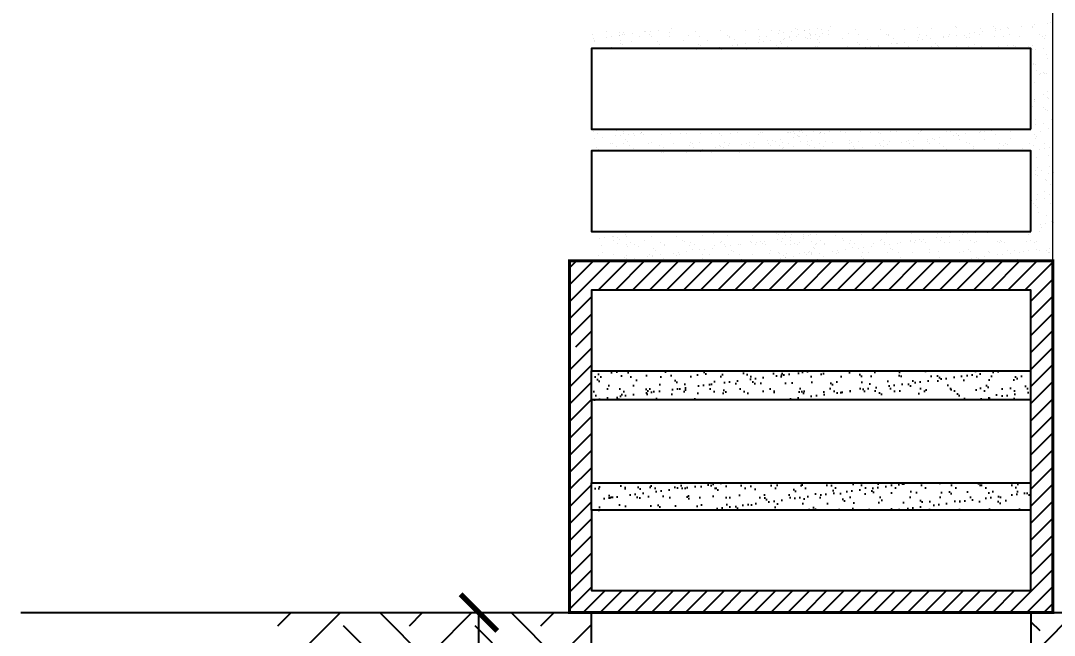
# Model space of a CAD drawing. Header units: millimetres. Extents: x 228 to 428, y 158 to 192.
# Drawn here: x 419.183 to 422.006, y 180.145 to 181.823 of the extents above; entities that cross this region are included whole.
import ezdxf

# ---------------------------------------------------------------- set-up
doc = ezdxf.new("R2010")
doc.units = ezdxf.units.MM
doc.header["$LTSCALE"] = 0.1
doc.header["$MEASUREMENT"] = 0
doc.header["$PDMODE"] = 3
doc.header["$PDSIZE"] = 0.1
doc.linetypes.add('ACAD_ISO02W100', pattern=[15, 12, -3])
doc.layers.get('DEFPOINTS').update_dxf_attribs({"color": 1})
doc.layers.add('00-COTAS', color=1, linetype='Continuous', lineweight=9)
for name, color, linetype in [('CORTE-3', 3, 'Continuous'), ('Cotas', 1, 'Continuous'), ('FUNDACION', 4, 'Continuous'), ('hach', 1, 'Continuous'), ('TRAMAS', 8, 'Continuous')]:
    doc.layers.add(name, color=color, linetype=linetype)
doc.styles.add('ARIAL', font='arial.ttf', dxfattribs={"height": 0.18})
doc.dimstyles.new('100', dxfattribs={"dimtxt": 0.2, "dimasz": 0.1, "dimexe": 0.08, "dimexo": 0, "dimgap": 0.05, "dimtad": 1, "dimzin": 1, "dimtxsty": 'ARIAL', "dimblk": 'ARCHTICK', "dimcen": 2.5, "dimadec": 0, "dimazin": 0, "dimtfac": 1, "dimtix": 1, "dimtmove": 0, "dimatfit": 3, "dimfxl": 0.08, "dimfxlon": 1, "dimarcsym": 0})

# ---------------------------------------------------------------- blocks, each defined once
blk = doc.blocks.new('_ARCHTICK')
at = {"color": 0, "linetype": 'ByBlock', "const_width": 0.15}
blk.add_lwpolyline([(-0.5, -0.5), (0.5, 0.5)], dxfattribs=at)
blk = doc.blocks.new('*D119')
at = {"layer": 'Cotas', "color": 0, "lineweight": -2, "transparency": 16777216}
for p, q in [((420.3547, 180.2073), (420.5147, 180.2073)), ((420.4347, 179.0073), (420.4347, 180.2073)), ((420.3547, 179.0073), (420.5147, 179.0073))]:
    blk.add_line(p, q, dxfattribs=at)
at = {"layer": 'DEFPOINTS', "color": 0, "transparency": 16777216}
for p in [(420.2351, 180.2073), (420.4347, 180.2073), (420.2351, 179.0073)]:
    blk.add_point(p, dxfattribs=at)
at = {"layer": 'Cotas', "color": 0, "lineweight": -2, "transparency": 16777216, "xscale": 0.1, "yscale": 0.1, "zscale": 0.1}
for p, rotation in [((420.4347, 180.2073), 90), ((420.4347, 179.0073), 270)]:
    blk.add_blockref('_ARCHTICK', p, dxfattribs=dict(at, rotation=rotation))
at = {"layer": 'Cotas', "color": 0, "transparency": 16777216, "insert": (420.2765, 179.6073), "char_height": 0.18, "attachment_point": 5, "rotation": 90, "style": 'ARIAL'}
blk.add_mtext('0,30', dxfattribs=at)

msp = doc.modelspace()

# ---------------------------------------------------------------- hatches: boundary and pattern name
h = msp.add_hatch()
h.set_pattern_fill('ANSI31,_O', color=2, scale=0.010378)
h.set_pattern_definition([(45, (-8278.451202, -6237.695088), (-0.02330012399, 0.02330012399), [])])
edge = h.paths.add_edge_path()
edge.add_line((421.6225, 181.1673), (421.8225, 181.1673))
edge.add_line((421.8225, 181.1673), (422.0025, 181.1673))
edge.add_line((422.0025, 181.1673), (422.0025, 180.2073))
edge.add_line((422.0025, 180.2073), (420.6825, 180.2073))
edge.add_line((420.6825, 180.2073), (420.6825, 180.9191))
edge.add_arc((420.6867, 180.9311), 0.0127, 250.4607, 469.5393)
edge.add_line((420.6825, 180.9431), (420.6825, 181.1673))
edge.add_line((420.6825, 181.1673), (421.6225, 181.1673))
h.paths.add_polyline_path([(420.7425, 181.0873), (420.7425, 180.8673), (420.7425, 180.7883), (420.7425, 180.5614), (420.7425, 180.4873), (420.7425, 180.2673), (421.9425, 180.2673), (421.9425, 180.4873), (421.9425, 180.5614), (421.9425, 180.7883), (421.9425, 180.8673), (421.9425, 181.0873)], flags=16)
at = {"layer": 'hach'}
h = msp.add_hatch(dxfattribs=at)
h.set_pattern_fill('AR-SAND,_O', color=256, scale=0.001038)
h.set_pattern_definition([(37.5, (-8278.451202, -6237.695088), (-0.00166057302, 0.0507931576), [0, -0.04006884324, 0, -0.04481383784, 0, -0.04283675676]), (7.5, (-8278.4512, -6237.69509), (0.04665322722, 0.07439482125), [0, -0.02161608649, 0, -0.03611468108, 0, -0.01383956757]), (327.5, (-8278.483626, -6237.695088), (0.08209218113, 0.00014915646), [0, -0.01318054054, 0, -0.04744994595, 0, -0.06194854054]), (317.5, (-8278.483626, -6237.69509), (0.07924477777, 0.0231364487), [0, -0.00659027027, 0, -0.03110607568, 0, -0.03558745946])])
h.paths.add_polyline_path([(421.9425, 180.8673), (421.9425, 180.7883), (420.7425, 180.7883), (420.7425, 180.8673)])
h.paths.add_polyline_path([(421.9425, 180.5614), (421.9425, 180.4873), (420.7425, 180.4873), (420.7425, 180.5614)])
at = {"layer": 'TRAMAS', "linetype": 'ACAD_ISO02W100'}
h = msp.add_hatch(dxfattribs=at)
h.set_pattern_fill('EARTH', color=256, scale=0.04, angle=45)
h.set_pattern_definition([(45, (174.25302, 325.9429), (0, 0.35921024), [0.254, -0.254]), (45, (174.18567, 326.01024), (0, 0.35921024), [0.254, -0.254]), (45, (174.11832, 326.0776), (0, 0.35921024), [0.254, -0.254]), (135, (174.11832, 326.1225), (-0.35921024, 0), [0.254, -0.254]), (135, (174.18567, 326.18985), (-0.35921024, 0), [0.254, -0.254]), (135, (174.25302, 326.2572), (-0.35921024, 0), [0.254, -0.254])])
h.paths.add_polyline_path([(420.5909, 179.9601), (420.7613, 180.0665), (420.7611, 180.0784)], flags=16)
h.paths.add_polyline_path([(419.9957, 179.8009), (420.5852, 179.8009), (420.5852, 179.8014), (419.9614, 179.8014)], flags=16)
h.paths.add_polyline_path([(420.9217, 176.5081), (420.9217, 176.8656)], flags=16)
h.paths.add_polyline_path([(420.9784, 179.3737), (420.9779, 179.3724), (420.9786, 179.3737)], flags=17)
h.paths.add_polyline_path([(420.8485, 178.9822), (420.7425, 179.0073), (420.7425, 180.2073), (419.8129, 180.2073), (420, 180.0107), (419.9226, 180.0237), (419.9226, 179.7952), (420.3851, 179.7952), (420.5626, 174.2605), (420.9752, 174.9598), (420.9753, 174.6101), (420.9711, 175.4497), (420.9711, 175.4683), (420.9525, 175.61), (420.9502, 175.675), (420.9967, 175.7354), (420.992, 175.8167), (420.992, 175.8748), (421.0129, 175.9236), (421.0083, 175.9747), (421.0036, 176.1025), (420.985, 176.1363), (420.9571, 176.1735), (420.9502, 176.206), (420.9874, 176.3082), (420.9967, 176.3942), (421.006, 176.4407), (421.006, 176.4709), (420.9967, 176.4894), (420.9897, 176.5289), (421.0199, 176.6033), (421.0176, 176.6311), (420.9827, 176.7473), (420.9728, 176.7914), (420.9806, 176.8193), (420.9639, 176.882), (420.9598, 176.961), (420.9438, 177.0446), (420.9422, 177.0679), (420.9374, 177.1213), (420.9447, 177.2109), (420.9429, 177.2454), (420.9556, 177.288), (420.9665, 177.3298), (420.9728, 177.3661), (420.9783, 177.3751), (421.0082, 177.4305), (421.01, 177.4496), (421.0073, 177.4659), (420.9982, 177.4931), (420.9982, 177.5167), (420.9937, 177.5807), (420.9974, 177.6098), (420.9763, 177.6352), (420.9843, 177.6847), (420.993, 177.7115), (420.9901, 177.7232), (420.9857, 177.7319), (420.977, 177.7726), (420.9821, 177.7995), (420.985, 177.8111), (420.9894, 177.8365), (420.9952, 177.8642), (420.9763, 177.8814), (420.9792, 177.8879), (420.9894, 177.9141), (420.987, 177.9552), (420.9763, 178.0049), (420.9792, 178.0195), (420.9916, 178.0543), (420.9879, 178.0725), (420.9737, 178.1073), (420.9836, 178.1336), (420.9848, 178.1663), (420.9895, 178.1827), (420.9965, 178.2085), (420.9989, 178.2202), (421.0071, 178.2718), (420.9942, 178.3258), (420.9883, 178.3669), (420.9766, 178.388), (420.9719, 178.3962), (420.9684, 178.4009), (420.9684, 178.422), (420.959, 178.4595), (420.9684, 178.4783), (420.9883, 178.5451), (420.9831, 178.6007), (420.9965, 178.6343), (420.9954, 178.6601), (420.9919, 178.6777), (420.9778, 178.7011), (420.9649, 178.714), (420.9672, 178.7621), (420.9684, 178.814), (420.9703, 178.8348), (420.9647, 178.8916), (420.9665, 178.9219), (420.976, 178.9711), (420.995, 178.9919), (420.9703, 178.9737), (420.9644, 178.9737), (420.9346, 178.9737), (420.857, 178.9652)])
h = msp.add_hatch(dxfattribs=at)
h.set_pattern_fill('EARTH', color=256, scale=0.04, angle=45)
h.set_pattern_definition([(45, (-5787.56555, -5912.22818), (3e-17, 0.359210245), [0.254, -0.254]), (45, (-5787.6329, -5912.16083), (3e-17, 0.359210245), [0.254, -0.254]), (45, (-5787.70025, -5912.09348), (3e-17, 0.359210245), [0.254, -0.254]), (135, (-5787.70025, -5912.04857), (-0.359210245, 3e-17), [0.254, -0.254]), (135, (-5787.6329, -5911.98122), (-0.359210245, 3e-17), [0.254, -0.254]), (135, (-5787.56555, -5911.91387), (-0.359210245, 3e-17), [0.254, -0.254])])
h.paths.add_polyline_path([(422.2018, 177.307), (422.2138, 177.307), (422.2138, 177.8136), (422.2018, 177.8136)], flags=16)
h.paths.add_polyline_path([(421.9425, 180.2073), (421.9425, 179.0073), (421.8207, 179.0073), (421.8042, 179.0073), (421.7936, 179.0073), (421.7884, 179.0073), (421.7853, 179.0073), (421.7747, 179.0073), (421.784, 179.0048), (421.7935, 178.9555), (421.7954, 178.9253), (421.7897, 178.8685), (421.7916, 178.8477), (421.7928, 178.7958), (421.7952, 178.7477), (421.7776, 178.7301), (421.7752, 178.723), (421.7682, 178.7113), (421.7647, 178.6937), (421.7635, 178.6679), (421.7752, 178.6386), (421.7752, 178.6163), (421.7717, 178.5788), (421.7917, 178.5119), (421.801, 178.4932), (421.7917, 178.4556), (421.7917, 178.4345), (421.7881, 178.4298), (421.7834, 178.4216), (421.7717, 178.4005), (421.7658, 178.3594), (421.7529, 178.3055), (421.7611, 178.2539), (421.7635, 178.2422), (421.7705, 178.2164), (421.7752, 178.1999), (421.7765, 178.1672), (421.783, 178.1498), (421.7801, 178.1258), (421.7721, 178.1062), (421.7685, 178.088), (421.7846, 178.0425), (421.7728, 177.9877), (421.7721, 177.9724), (421.7707, 177.9477), (421.7808, 177.9216), (421.7838, 177.915), (421.7648, 177.8978), (421.7707, 177.8702), (421.775, 177.8448), (421.7779, 177.8331), (421.783, 177.8062), (421.7743, 177.7655), (421.7699, 177.7568), (421.767, 177.7452), (421.7814, 177.7009), (421.7783, 177.7029), (421.7838, 177.6689), (421.7627, 177.6434), (421.7663, 177.6144), (421.7618, 177.5504), (421.7618, 177.5295), (421.752, 177.4952), (421.75, 177.4832), (421.7518, 177.4641), (421.7818, 177.4088), (421.7872, 177.3997), (421.7936, 177.3634), (421.8045, 177.3217), (421.8172, 177.279), (421.8154, 177.2445), (421.8226, 177.1549), (421.8179, 177.1015), (421.8162, 177.0783), (421.8003, 176.9947), (421.7961, 176.9156), (421.7795, 176.853), (421.7873, 176.8251), (421.7774, 176.7809), (421.7425, 176.6648), (421.7401, 176.6369), (421.7704, 176.5626), (421.7634, 176.5231), (421.7541, 176.5045), (421.7541, 176.4743), (421.7634, 176.4278), (421.7727, 176.3419), (421.8099, 176.2397), (421.8029, 176.2072), (421.775, 176.17), (421.7564, 176.1361), (421.7517, 176.0083), (421.7471, 175.9572), (421.768, 175.9085), (421.768, 175.8504), (421.7634, 175.7691), (421.8099, 175.7087), (421.8075, 175.6436), (421.7889, 175.5019), (421.7889, 175.4833), (421.7848, 174.5933), (421.7848, 174.5933), (422.2733, 174.6304), (422.2733, 179.8476), (423.3136, 179.8476), (422.9926, 180.2073)])

# ---------------------------------------------------------------- linework, layer by layer
at = {"color": 1}
for p, q in [((421.9425, 181.5273), (421.9425, 181.6814)), ((420.7425, 180.7883), (420.7425, 180.8673)), ((421.9425, 180.7883), (421.9425, 180.8673)), ((420.7425, 180.4873), (420.7425, 180.5614)), ((421.9425, 180.4873), (421.9425, 180.5614))]:
    msp.add_line(p, q, dxfattribs=at)
for points in [[(421.9425, 181.5273), (421.9425, 181.7473), (420.7425, 181.7473), (420.7425, 181.5273), (421.9425, 181.5273)], [(420.7425, 181.6814), (420.7425, 181.5273), (421.9425, 181.5273)], [(421.9425, 181.2473), (421.9425, 181.4673), (420.7425, 181.4673), (420.7425, 181.2473), (421.9425, 181.2473)], [(421.9425, 180.8673), (421.9425, 181.0873), (420.7425, 181.0873), (420.7425, 180.8673), (421.9425, 180.8673)], [(421.9425, 180.5614), (421.9425, 180.7883), (420.7425, 180.7883), (420.7425, 180.5614), (421.9425, 180.5614)], [(421.9425, 180.2673), (421.9425, 180.4873), (420.7425, 180.4873), (420.7425, 180.2673), (421.9425, 180.2673)]]:
    msp.add_lwpolyline(points, dxfattribs=at)
at = {"color": 2, "const_width": 0.008}
msp.add_lwpolyline([(422.0025, 181.1673), (420.6825, 181.1673), (420.6825, 180.2073), (422.0025, 180.2073)], close=True, dxfattribs=at)
at = {"const_width": 0.008}
msp.add_lwpolyline([(420.6825, 180.5673), (420.6825, 180.2073)], dxfattribs=at)
at = {"layer": '00-COTAS'}
msp.add_line((422.002, 181.1719), (422.002, 182.216), dxfattribs=at)
at = {"layer": 'CORTE-3'}
msp.add_lwpolyline([(420.7425, 180.2073), (421.9425, 180.2073), (421.9425, 179.0073), (420.7425, 179.0073)], close=True, dxfattribs=at)
at = {"layer": 'FUNDACION', "color": 1}
msp.add_line((419.1833, 180.2073), (424.7891, 180.2073), dxfattribs=at)
at = {"layer": 'hach', "linetype": 'Continuous'}
for p, q in [((421.9874, 181.816), (421.9874, 181.816)), ((421.9962, 181.8186), (421.9962, 181.8186)), ((422.0011, 181.8178), (422.0011, 181.8178)), ((420.7443, 181.7844), (420.7443, 181.7844)), ((420.7833, 181.7934), (420.7833, 181.7934)), ((420.8194, 181.7913), (420.8194, 181.7913)), ((420.8264, 181.7846), (420.8264, 181.7846)), ((420.8311, 181.7902), (420.8311, 181.7902)), ((420.8321, 181.7848), (420.8321, 181.7848)), ((420.8535, 181.7876), (420.8535, 181.7876)), ((420.8884, 181.7922), (420.8884, 181.7922)), ((420.8893, 181.7923), (420.8893, 181.7923)), ((420.9014, 181.7847), (420.9014, 181.7847)), ((420.9031, 181.7941), (420.9031, 181.7941)), ((420.9245, 181.797), (420.9245, 181.797)), ((420.9558, 181.7919), (420.9558, 181.7919)), ((420.9603, 181.8017), (420.9603, 181.8017)), ((421.027, 181.7944), (421.027, 181.7944)), ((421.096, 181.7953), (421.096, 181.7953)), ((421.1635, 181.795), (421.1635, 181.795)), ((421.198, 181.8001), (421.198, 181.8001)), ((421.2347, 181.7975), (421.2347, 181.7975)), ((421.2535, 181.7876), (421.2535, 181.7876)), ((421.2545, 181.7959), (421.2545, 181.7959)), ((421.2672, 181.7894), (421.2672, 181.7894)), ((421.2887, 181.7923), (421.2887, 181.7923)), ((421.3002, 181.8023), (421.3002, 181.8023)), ((421.3037, 181.7984), (421.3037, 181.7984)), ((421.3085, 181.7847), (421.3085, 181.7847)), ((421.3235, 181.7968), (421.3235, 181.7968)), ((421.3245, 181.797), (421.3245, 181.797)), ((421.3365, 181.7893), (421.3365, 181.7893)), ((421.3382, 181.7988), (421.3382, 181.7988)), ((421.3414, 181.7849), (421.3414, 181.7849)), ((421.3531, 181.7851), (421.3531, 181.7851)), ((421.3596, 181.8016), (421.3596, 181.8016)), ((421.3711, 181.7981), (421.3711, 181.7981)), ((421.3745, 181.788), (421.3745, 181.788)), ((421.3906, 181.7849), (421.3906, 181.7849)), ((421.391, 181.7965), (421.391, 181.7965)), ((421.3954, 181.8063), (421.3954, 181.8063)), ((421.4436, 181.787), (421.4436, 181.787)), ((421.4622, 181.799), (421.4622, 181.799)), ((421.4727, 181.785), (421.4727, 181.785)), ((421.5312, 181.7999), (421.5312, 181.7999)), ((421.5491, 181.7861), (421.5491, 181.7861)), ((421.5548, 181.7852), (421.5548, 181.7852)), ((421.5986, 181.7996), (421.5986, 181.7996)), ((421.6332, 181.8048), (421.6332, 181.8048)), ((421.6369, 181.7853), (421.6369, 181.7853)), ((421.6698, 181.8022), (421.6698, 181.8022)), ((421.719, 181.7855), (421.719, 181.7855)), ((421.7353, 181.8069), (421.7353, 181.8069)), ((421.7388, 181.8031), (421.7388, 181.8031)), ((421.7745, 181.788), (421.7745, 181.788)), ((421.7883, 181.7898), (421.7883, 181.7898)), ((421.8011, 181.7856), (421.8011, 181.7856)), ((421.8062, 181.8027), (421.8062, 181.8027)), ((421.8097, 181.7926), (421.8097, 181.7926)), ((421.8408, 181.806), (421.8408, 181.806)), ((421.8455, 181.7973), (421.8455, 181.7973)), ((421.8457, 181.8015), (421.8457, 181.8015)), ((421.8592, 181.7991), (421.8592, 181.7991)), ((421.8774, 181.8053), (421.8774, 181.8053)), ((421.8806, 181.8019), (421.8806, 181.8019)), ((421.8831, 181.7858), (421.8831, 181.7858)), ((421.9165, 181.8066), (421.9165, 181.8066)), ((421.9464, 181.8062), (421.9464, 181.8062)), ((421.9479, 181.8036), (421.9479, 181.8036)), ((421.9516, 181.8113), (421.9516, 181.8113)), ((421.9652, 181.7859), (421.9652, 181.7859)), ((420.7468, 181.7736), (420.7468, 181.7736)), ((420.7516, 181.769), (420.7516, 181.769)), ((420.7518, 181.7671), (420.7518, 181.7671)), ((420.7826, 181.7783), (420.7826, 181.7783)), ((420.7963, 181.7801), (420.7963, 181.7801)), ((420.8177, 181.7829), (420.8177, 181.7829)), ((420.8184, 181.783), (420.8184, 181.783)), ((420.8206, 181.7698), (420.8206, 181.7698)), ((420.8221, 181.7616), (420.8221, 181.7616)), ((420.827, 181.7571), (420.827, 181.7571)), ((420.8528, 181.7649), (420.8528, 181.7649)), ((420.8733, 181.7801), (420.8733, 181.7801)), ((420.9063, 181.7802), (420.9063, 181.7802)), ((420.924, 181.7675), (420.924, 181.7675)), ((420.9292, 181.7592), (420.9292, 181.7592)), ((420.9554, 181.7802), (420.9554, 181.7802)), ((420.993, 181.7683), (420.993, 181.7683)), ((421.0084, 181.7824), (421.0084, 181.7824)), ((421.0347, 181.7583), (421.0347, 181.7583)), ((421.0375, 181.7804), (421.0375, 181.7804)), ((421.0605, 181.768), (421.0605, 181.768)), ((421.1139, 181.7815), (421.1139, 181.7815)), ((421.1188, 181.777), (421.1188, 181.777)), ((421.1196, 181.7805), (421.1196, 181.7805)), ((421.1317, 181.7706), (421.1317, 181.7706)), ((421.1402, 181.7571), (421.1402, 181.7571)), ((421.1617, 181.7599), (421.1617, 181.7599)), ((421.1975, 181.7647), (421.1975, 181.7647)), ((421.2007, 181.7715), (421.2007, 181.7715)), ((421.2017, 181.7807), (421.2017, 181.7807)), ((421.2112, 181.7665), (421.2112, 181.7665)), ((421.221, 181.7791), (421.221, 181.7791)), ((421.2326, 181.7693), (421.2326, 181.7693)), ((421.2573, 181.7662), (421.2573, 181.7662)), ((421.2622, 181.7617), (421.2622, 181.7617)), ((421.2681, 181.7711), (421.2681, 181.7711)), ((421.2684, 181.774), (421.2684, 181.774)), ((421.2821, 181.7758), (421.2821, 181.7758)), ((421.2838, 181.7808), (421.2838, 181.7808)), ((421.288, 181.7695), (421.288, 181.7695)), ((421.3036, 181.7786), (421.3036, 181.7786)), ((421.3264, 181.7782), (421.3264, 181.7782)), ((421.3313, 181.7738), (421.3313, 181.7738)), ((421.3393, 181.7737), (421.3393, 181.7737)), ((421.3394, 181.7833), (421.3394, 181.7833)), ((421.3592, 181.7721), (421.3592, 181.7721)), ((421.3643, 181.7639), (421.3643, 181.7639)), ((421.3659, 181.781), (421.3659, 181.781)), ((421.4282, 181.773), (421.4282, 181.773)), ((421.4698, 181.7629), (421.4698, 181.7629)), ((421.4747, 181.7585), (421.4747, 181.7585)), ((421.4956, 181.7726), (421.4956, 181.7726)), ((421.5539, 181.7816), (421.5539, 181.7816)), ((421.5617, 181.7599), (421.5617, 181.7599)), ((421.5668, 181.7752), (421.5668, 181.7752)), ((421.5754, 181.7617), (421.5754, 181.7617)), ((421.5769, 181.7606), (421.5769, 181.7606)), ((421.5968, 181.7646), (421.5968, 181.7646)), ((421.6326, 181.7693), (421.6326, 181.7693)), ((421.6358, 181.7761), (421.6358, 181.7761)), ((421.6463, 181.7711), (421.6463, 181.7711)), ((421.6561, 181.7837), (421.6561, 181.7837)), ((421.6678, 181.7739), (421.6678, 181.7739)), ((421.6823, 181.7597), (421.6823, 181.7597)), ((421.7033, 181.7758), (421.7033, 181.7758)), ((421.7036, 181.7786), (421.7036, 181.7786)), ((421.7173, 181.7804), (421.7173, 181.7804)), ((421.7387, 181.7833), (421.7387, 181.7833)), ((421.7616, 181.7828), (421.7616, 181.7828)), ((421.7664, 181.7784), (421.7664, 181.7784)), ((421.7745, 181.7783), (421.7745, 181.7783)), ((421.7894, 181.7574), (421.7894, 181.7574)), ((421.8435, 181.7792), (421.8435, 181.7792)), ((421.8686, 181.7805), (421.8686, 181.7805)), ((421.8949, 181.7565), (421.8949, 181.7565)), ((421.9109, 181.7789), (421.9109, 181.7789)), ((421.9741, 181.7796), (421.9741, 181.7796)), ((421.979, 181.7752), (421.979, 181.7752)), ((421.9821, 181.7815), (421.9821, 181.7815)), ((420.7966, 181.7511), (420.7966, 181.7511)), ((420.8435, 181.7466), (420.8435, 181.7466)), ((420.9256, 181.7468), (420.9256, 181.7468)), ((421.0077, 181.7469), (421.0077, 181.7469)), ((421.0287, 181.7436), (421.0287, 181.7436)), ((421.0395, 181.7539), (421.0395, 181.7539)), ((421.0556, 181.746), (421.0556, 181.746)), ((421.0693, 181.7478), (421.0693, 181.7478)), ((421.0898, 181.7471), (421.0898, 181.7471)), ((421.0907, 181.7506), (421.0907, 181.7506)), ((421.0977, 181.7445), (421.0977, 181.7445)), ((421.1265, 181.7553), (421.1265, 181.7553)), ((421.1417, 181.756), (421.1417, 181.756)), ((421.1651, 181.7442), (421.1651, 181.7442)), ((421.1719, 181.7472), (421.1719, 181.7472)), ((421.2363, 181.7467), (421.2363, 181.7467)), ((421.2472, 181.7551), (421.2472, 181.7551)), ((421.252, 181.7506), (421.252, 181.7506)), ((421.254, 181.7474), (421.254, 181.7474)), ((421.2787, 181.7513), (421.2787, 181.7513)), ((421.3053, 181.7476), (421.3053, 181.7476)), ((421.3361, 181.7475), (421.3361, 181.7475)), ((421.3542, 181.7527), (421.3542, 181.7527)), ((421.3607, 181.7514), (421.3607, 181.7514)), ((421.3728, 181.7473), (421.3728, 181.7473)), ((421.4428, 181.7516), (421.4428, 181.7516)), ((421.4638, 181.7483), (421.4638, 181.7483)), ((421.4907, 181.7506), (421.4907, 181.7506)), ((421.5044, 181.7524), (421.5044, 181.7524)), ((421.5249, 181.7517), (421.5249, 181.7517)), ((421.5259, 181.7552), (421.5259, 181.7552)), ((421.5328, 181.7491), (421.5328, 181.7491)), ((421.6003, 181.7488), (421.6003, 181.7488)), ((421.607, 181.7519), (421.607, 181.7519)), ((421.6715, 181.7514), (421.6715, 181.7514)), ((421.6872, 181.7553), (421.6872, 181.7553)), ((421.6891, 181.752), (421.6891, 181.752)), ((421.7405, 181.7523), (421.7405, 181.7523)), ((421.7712, 181.7522), (421.7712, 181.7522)), ((421.8079, 181.7519), (421.8079, 181.7519)), ((421.8533, 181.7523), (421.8533, 181.7523)), ((421.8791, 181.7545), (421.8791, 181.7545)), ((421.8997, 181.752), (421.8997, 181.752)), ((421.9354, 181.7525), (421.9354, 181.7525)), ((421.9465, 181.7454), (421.9465, 181.7454)), ((421.9481, 181.7554), (421.9481, 181.7554)), ((421.9545, 181.7434), (421.9545, 181.7434)), ((421.9759, 181.7462), (421.9759, 181.7462)), ((421.9838, 181.7307), (421.9838, 181.7307)), ((422.0019, 181.7541), (422.0019, 181.7541)), ((421.9489, 181.707), (421.9489, 181.707)), ((421.9498, 181.7046), (421.9498, 181.7046)), ((421.9538, 181.7025), (421.9538, 181.7025)), ((421.9865, 181.7199), (421.9865, 181.7199)), ((421.9567, 181.6865), (421.9567, 181.6865)), ((421.9651, 181.6765), (421.9651, 181.6765)), ((421.9678, 181.6794), (421.9678, 181.6794)), ((421.9767, 181.6815), (421.9767, 181.6815)), ((421.9788, 181.6783), (421.9788, 181.6783)), ((421.9854, 181.6799), (421.9854, 181.6799)), ((422.0002, 181.6812), (422.0002, 181.6812)), ((421.9514, 181.6538), (421.9514, 181.6538)), ((421.978, 181.6204), (421.978, 181.6204)), ((421.9871, 181.6291), (421.9871, 181.6291)), ((421.947, 181.5877), (421.947, 181.5877)), ((421.9515, 181.6088), (421.9515, 181.6088)), ((421.9531, 181.603), (421.9531, 181.603)), ((421.9536, 181.6068), (421.9536, 181.6068)), ((421.9891, 181.6134), (421.9891, 181.6134)), ((421.9894, 181.6115), (421.9894, 181.6115)), ((421.9777, 181.5848), (421.9777, 181.5848)), ((421.9826, 181.5804), (421.9826, 181.5804)), ((421.9887, 181.5783), (421.9887, 181.5783)), ((421.9427, 181.5371), (421.9427, 181.5371)), ((421.9547, 181.5522), (421.9547, 181.5522)), ((421.9564, 181.5389), (421.9564, 181.5389)), ((421.9779, 181.5417), (421.9779, 181.5417)), ((421.9993, 181.5544), (421.9993, 181.5544)), ((420.7474, 181.5202), (420.7474, 181.5202)), ((420.7599, 181.515), (420.7599, 181.515)), ((420.773, 181.504), (420.773, 181.504)), ((420.8088, 181.5087), (420.8088, 181.5087)), ((420.8095, 181.5228), (420.8095, 181.5228)), ((420.8226, 181.5105), (420.8226, 181.5105)), ((420.8289, 181.5159), (420.8289, 181.5159)), ((420.8295, 181.5204), (420.8295, 181.5204)), ((420.844, 181.5134), (420.844, 181.5134)), ((420.8446, 181.5134), (420.8446, 181.5134)), ((420.8584, 181.5152), (420.8584, 181.5152)), ((420.8611, 181.5109), (420.8611, 181.5109)), ((420.8764, 181.5159), (420.8764, 181.5159)), ((420.8798, 181.5181), (420.8798, 181.5181)), ((420.8798, 181.5172), (420.8798, 181.5172)), ((420.8846, 181.5128), (420.8846, 181.5128)), ((420.9323, 181.5135), (420.9323, 181.5135)), ((420.9585, 181.516), (420.9585, 181.516)), ((420.9868, 181.5149), (420.9868, 181.5149)), ((421.0013, 181.5144), (421.0013, 181.5144)), ((421.0406, 181.5162), (421.0406, 181.5162)), ((421.0688, 181.5141), (421.0688, 181.5141)), ((421.0923, 181.514), (421.0923, 181.514)), ((421.0972, 181.5096), (421.0972, 181.5096)), ((421.1227, 181.5163), (421.1227, 181.5163)), ((421.14, 181.5166), (421.14, 181.5166)), ((421.1993, 181.5117), (421.1993, 181.5117)), ((421.2048, 181.5165), (421.2048, 181.5165)), ((421.209, 181.5175), (421.209, 181.5175)), ((421.2764, 181.5172), (421.2764, 181.5172)), ((421.2798, 181.5181), (421.2798, 181.5181)), ((421.2869, 181.5166), (421.2869, 181.5166)), ((421.2935, 181.5199), (421.2935, 181.5199)), ((421.2947, 181.5044), (421.2947, 181.5044)), ((421.2963, 181.5156), (421.2963, 181.5156)), ((421.3048, 181.5108), (421.3048, 181.5108)), ((421.3084, 181.5062), (421.3084, 181.5062)), ((421.3097, 181.5063), (421.3097, 181.5063)), ((421.3116, 181.5205), (421.3116, 181.5205)), ((421.3149, 181.5227), (421.3149, 181.5227)), ((421.3149, 181.5219), (421.3149, 181.5219)), ((421.3198, 181.5174), (421.3198, 181.5174)), ((421.3298, 181.5091), (421.3298, 181.5091)), ((421.3476, 181.5197), (421.3476, 181.5197)), ((421.3656, 181.5138), (421.3656, 181.5138)), ((421.3675, 181.5181), (421.3675, 181.5181)), ((421.369, 181.5168), (421.369, 181.5168)), ((421.3794, 181.5156), (421.3794, 181.5156)), ((421.3937, 181.5207), (421.3937, 181.5207)), ((421.422, 181.5195), (421.422, 181.5195)), ((421.4365, 181.519), (421.4365, 181.519)), ((421.4758, 181.5208), (421.4758, 181.5208)), ((421.5039, 181.5187), (421.5039, 181.5187)), ((421.5275, 181.5186), (421.5275, 181.5186)), ((421.5323, 181.5142), (421.5323, 181.5142)), ((421.5578, 181.521), (421.5578, 181.521)), ((421.5751, 181.5212), (421.5751, 181.5212)), ((421.6345, 181.5163), (421.6345, 181.5163)), ((421.6399, 181.5211), (421.6399, 181.5211)), ((421.6441, 181.5221), (421.6441, 181.5221)), ((421.694, 181.5044), (421.694, 181.5044)), ((421.7116, 181.5218), (421.7116, 181.5218)), ((421.722, 181.5213), (421.722, 181.5213)), ((421.7298, 181.5091), (421.7298, 181.5091)), ((421.74, 181.5154), (421.74, 181.5154)), ((421.7436, 181.5109), (421.7436, 181.5109)), ((421.7448, 181.5109), (421.7448, 181.5109)), ((421.765, 181.5137), (421.765, 181.5137)), ((421.7828, 181.5244), (421.7828, 181.5244)), ((421.8008, 181.5184), (421.8008, 181.5184)), ((421.8041, 181.5214), (421.8041, 181.5214)), ((421.8145, 181.5202), (421.8145, 181.5202)), ((421.836, 181.523), (421.836, 181.523)), ((421.847, 181.5131), (421.847, 181.5131)), ((421.8518, 181.5252), (421.8518, 181.5252)), ((421.8862, 181.5216), (421.8862, 181.5216)), ((421.9192, 181.5249), (421.9192, 181.5249)), ((421.9525, 181.5122), (421.9525, 181.5122)), ((421.9574, 181.5077), (421.9574, 181.5077)), ((421.9683, 181.5217), (421.9683, 181.5217)), ((421.9904, 181.5275), (421.9904, 181.5275)), ((420.7516, 181.5012), (420.7516, 181.5012)), ((420.7564, 181.4756), (420.7564, 181.4756)), ((420.7933, 181.4886), (420.7933, 181.4886)), ((420.7996, 181.4869), (420.7996, 181.4869)), ((420.8107, 181.4799), (420.8107, 181.4799)), ((420.8293, 181.4865), (420.8293, 181.4865)), ((420.8357, 181.4987), (420.8357, 181.4987)), ((420.8405, 181.4943), (420.8405, 181.4943)), ((420.8466, 181.4825), (420.8466, 181.4825)), ((420.8577, 181.4754), (420.8577, 181.4754)), ((420.8984, 181.4874), (420.8984, 181.4874)), ((420.9076, 181.4918), (420.9076, 181.4918)), ((420.9287, 181.4826), (420.9287, 181.4826)), ((420.9398, 181.4755), (420.9398, 181.4755)), ((420.9658, 181.4871), (420.9658, 181.4871)), ((421.0108, 181.4828), (421.0108, 181.4828)), ((421.0131, 181.4909), (421.0131, 181.4909)), ((421.0179, 181.4864), (421.0179, 181.4864)), ((421.0219, 181.4757), (421.0219, 181.4757)), ((421.037, 181.4897), (421.037, 181.4897)), ((421.0818, 181.4764), (421.0818, 181.4764)), ((421.0928, 181.4829), (421.0928, 181.4829)), ((421.0955, 181.4782), (421.0955, 181.4782)), ((421.104, 181.4758), (421.104, 181.4758)), ((421.106, 181.4905), (421.106, 181.4905)), ((421.117, 181.481), (421.117, 181.481)), ((421.1201, 181.4885), (421.1201, 181.4885)), ((421.1528, 181.4858), (421.1528, 181.4858)), ((421.1665, 181.4876), (421.1665, 181.4876)), ((421.1734, 181.4902), (421.1734, 181.4902)), ((421.1749, 181.4831), (421.1749, 181.4831)), ((421.1861, 181.476), (421.1861, 181.476)), ((421.1879, 181.4904), (421.1879, 181.4904)), ((421.2237, 181.4951), (421.2237, 181.4951)), ((421.2256, 181.4876), (421.2256, 181.4876)), ((421.2304, 181.4832), (421.2304, 181.4832)), ((421.2375, 181.4969), (421.2375, 181.4969)), ((421.2446, 181.4928), (421.2446, 181.4928)), ((421.257, 181.4832), (421.257, 181.4832)), ((421.2589, 181.4997), (421.2589, 181.4997)), ((421.2645, 181.4912), (421.2645, 181.4912)), ((421.2681, 181.4761), (421.2681, 181.4761)), ((421.2817, 181.4871), (421.2817, 181.4871)), ((421.2928, 181.48), (421.2928, 181.48)), ((421.3136, 181.4937), (421.3136, 181.4937)), ((421.3326, 181.4853), (421.3326, 181.4853)), ((421.3335, 181.492), (421.3335, 181.492)), ((421.3391, 181.4834), (421.3391, 181.4834)), ((421.3427, 181.4964), (421.3427, 181.4964)), ((421.3502, 181.4763), (421.3502, 181.4763)), ((421.3638, 181.4872), (421.3638, 181.4872)), ((421.3749, 181.4802), (421.3749, 181.4802)), ((421.3811, 181.4933), (421.3811, 181.4933)), ((421.4009, 181.4917), (421.4009, 181.4917)), ((421.4459, 181.4874), (421.4459, 181.4874)), ((421.4482, 181.4955), (421.4482, 181.4955)), ((421.4531, 181.491), (421.4531, 181.491)), ((421.457, 181.4803), (421.457, 181.4803)), ((421.4721, 181.4943), (421.4721, 181.4943)), ((421.4812, 181.4763), (421.4812, 181.4763)), ((421.517, 181.481), (421.517, 181.481)), ((421.528, 181.4875), (421.528, 181.4875)), ((421.5307, 181.4829), (421.5307, 181.4829)), ((421.5391, 181.4804), (421.5391, 181.4804)), ((421.5411, 181.4952), (421.5411, 181.4952)), ((421.5521, 181.4857), (421.5521, 181.4857)), ((421.5552, 181.4932), (421.5552, 181.4932)), ((421.5879, 181.4904), (421.5879, 181.4904)), ((421.6016, 181.4922), (421.6016, 181.4922)), ((421.6086, 181.4948), (421.6086, 181.4948)), ((421.6101, 181.4877), (421.6101, 181.4877)), ((421.6212, 181.4806), (421.6212, 181.4806)), ((421.6231, 181.495), (421.6231, 181.495)), ((421.6589, 181.4997), (421.6589, 181.4997)), ((421.6607, 181.4923), (421.6607, 181.4923)), ((421.6656, 181.4878), (421.6656, 181.4878)), ((421.6726, 181.5015), (421.6726, 181.5015)), ((421.6798, 181.4974), (421.6798, 181.4974)), ((421.6922, 181.4878), (421.6922, 181.4878)), ((421.7033, 181.4807), (421.7033, 181.4807)), ((421.7488, 181.4983), (421.7488, 181.4983)), ((421.7678, 181.4899), (421.7678, 181.4899)), ((421.7743, 181.488), (421.7743, 181.488)), ((421.7854, 181.4809), (421.7854, 181.4809)), ((421.8162, 181.498), (421.8162, 181.498)), ((421.8534, 181.4745), (421.8534, 181.4745)), ((421.8564, 181.4881), (421.8564, 181.4881)), ((421.8675, 181.481), (421.8675, 181.481)), ((421.8732, 181.489), (421.8732, 181.489)), ((421.8781, 181.4846), (421.8781, 181.4846)), ((421.8874, 181.5005), (421.8874, 181.5005)), ((421.9209, 181.4741), (421.9209, 181.4741)), ((421.9385, 181.4883), (421.9385, 181.4883)), ((421.9496, 181.4812), (421.9496, 181.4812)), ((421.9564, 181.5014), (421.9564, 181.5014)), ((421.9803, 181.4867), (421.9803, 181.4867)), ((421.9807, 181.4738), (421.9807, 181.4738)), ((421.9921, 181.4767), (421.9921, 181.4767)), ((422.0022, 181.4767), (422.0022, 181.4767)), ((420.7613, 181.4711), (420.7613, 181.4711)), ((420.8283, 181.4686), (420.8283, 181.4686)), ((420.9338, 181.4677), (420.9338, 181.4677)), ((420.934, 181.4627), (420.934, 181.4627)), ((420.9387, 181.4633), (420.9387, 181.4633)), ((421.003, 181.4636), (421.003, 181.4636)), ((421.0109, 181.4671), (421.0109, 181.4671)), ((421.0246, 181.4689), (421.0246, 181.4689)), ((421.0408, 181.4654), (421.0408, 181.4654)), ((421.046, 181.4717), (421.046, 181.4717)), ((421.0704, 181.4633), (421.0704, 181.4633)), ((421.1416, 181.4658), (421.1416, 181.4658)), ((421.1463, 181.4645), (421.1463, 181.4645)), ((421.2106, 181.4667), (421.2106, 181.4667)), ((421.2635, 181.4733), (421.2635, 181.4733)), ((421.2781, 181.4664), (421.2781, 181.4664)), ((421.3493, 181.4689), (421.3493, 181.4689)), ((421.369, 181.4724), (421.369, 181.4724)), ((421.3691, 181.4673), (421.3691, 181.4673)), ((421.3738, 181.4679), (421.3738, 181.4679)), ((421.4382, 181.4682), (421.4382, 181.4682)), ((421.446, 181.4717), (421.446, 181.4717)), ((421.4597, 181.4735), (421.4597, 181.4735)), ((421.476, 181.47), (421.476, 181.47)), ((421.5056, 181.4679), (421.5056, 181.4679)), ((421.5768, 181.4705), (421.5768, 181.4705)), ((421.5815, 181.4691), (421.5815, 181.4691)), ((421.6458, 181.4713), (421.6458, 181.4713)), ((421.7132, 181.471), (421.7132, 181.471)), ((421.7844, 181.4736), (421.7844, 181.4736)), ((421.9312, 181.4673), (421.9312, 181.4673)), ((421.9581, 181.4506), (421.9581, 181.4506)), ((421.967, 181.472), (421.967, 181.472)), ((421.9896, 181.4557), (421.9896, 181.4557)), ((421.9597, 181.4223), (421.9597, 181.4223)), ((421.9937, 181.4259), (421.9937, 181.4259)), ((421.9551, 181.414), (421.9551, 181.414)), ((421.9555, 181.4023), (421.9555, 181.4023)), ((421.9597, 181.3998), (421.9597, 181.3998)), ((421.9709, 181.4152), (421.9709, 181.4152)), ((421.9813, 181.39), (421.9813, 181.39)), ((421.9913, 181.407), (421.9913, 181.407)), ((422.005, 181.4088), (422.005, 181.4088)), ((421.9862, 181.3855), (421.9862, 181.3855)), ((421.9954, 181.3751), (421.9954, 181.3751)), ((421.9584, 181.3344), (421.9584, 181.3344)), ((421.9614, 181.349), (421.9614, 181.349)), ((421.9798, 181.3372), (421.9798, 181.3372)), ((421.981, 181.3563), (421.981, 181.3563)), ((421.9922, 181.3492), (421.9922, 181.3492)), ((421.9447, 181.3326), (421.9447, 181.3326)), ((421.9501, 181.3235), (421.9501, 181.3235)), ((421.9561, 181.3174), (421.9561, 181.3174)), ((421.961, 181.3129), (421.961, 181.3129)), ((421.997, 181.3243), (421.997, 181.3243)), ((421.9631, 181.2982), (421.9631, 181.2982)), ((421.9839, 181.2919), (421.9839, 181.2919)), ((422.0023, 181.2902), (422.0023, 181.2902)), ((421.969, 181.2675), (421.969, 181.2675)), ((421.9714, 181.2575), (421.9714, 181.2575)), ((421.9827, 181.2693), (421.9827, 181.2693)), ((421.9987, 181.2735), (421.9987, 181.2735)), ((422.0041, 181.2722), (422.0041, 181.2722)), ((420.7641, 181.2298), (420.7641, 181.2298)), ((420.7779, 181.2316), (420.7779, 181.2316)), ((420.7993, 181.2345), (420.7993, 181.2345)), ((420.8016, 181.2346), (420.8016, 181.2346)), ((420.8027, 181.2227), (420.8027, 181.2227)), ((420.8141, 181.2313), (420.8141, 181.2313)), ((420.8189, 181.2268), (420.8189, 181.2268)), ((420.8351, 181.2392), (420.8351, 181.2392)), ((420.8351, 181.2392), (420.8351, 181.2392)), ((420.8377, 181.2326), (420.8377, 181.2326)), ((420.886, 181.2243), (420.886, 181.2243)), ((420.9067, 181.2335), (420.9067, 181.2335)), ((420.9741, 181.2331), (420.9741, 181.2331)), ((420.9914, 181.2234), (420.9914, 181.2234)), ((421.0453, 181.2357), (421.0453, 181.2357)), ((421.0755, 181.2421), (421.0755, 181.2421)), ((421.0985, 181.2211), (421.0985, 181.2211)), ((421.1143, 181.2366), (421.1143, 181.2366)), ((421.1817, 181.2363), (421.1817, 181.2363)), ((421.204, 181.2202), (421.204, 181.2202)), ((421.2142, 181.2208), (421.2142, 181.2208)), ((421.2488, 181.241), (421.2488, 181.241)), ((421.25, 181.2255), (421.25, 181.2255)), ((421.2529, 181.2388), (421.2529, 181.2388)), ((421.2637, 181.2274), (421.2637, 181.2274)), ((421.2702, 181.2438), (421.2702, 181.2438)), ((421.2728, 181.2372), (421.2728, 181.2372)), ((421.2848, 181.2229), (421.2848, 181.2229)), ((421.2851, 181.2302), (421.2851, 181.2302)), ((421.2881, 181.2389), (421.2881, 181.2389)), ((421.3209, 181.2349), (421.3209, 181.2349)), ((421.3211, 181.229), (421.3211, 181.229)), ((421.3219, 181.2397), (421.3219, 181.2397)), ((421.3347, 181.2367), (421.3347, 181.2367)), ((421.3418, 181.2381), (421.3418, 181.2381)), ((421.3561, 181.2395), (421.3561, 181.2395)), ((421.3669, 181.223), (421.3669, 181.223)), ((421.4092, 181.2378), (421.4092, 181.2378)), ((421.4266, 181.228), (421.4266, 181.228)), ((421.4315, 181.2236), (421.4315, 181.2236)), ((421.449, 181.2232), (421.449, 181.2232)), ((421.4804, 181.2403), (421.4804, 181.2403)), ((421.5107, 181.2467), (421.5107, 181.2467)), ((421.5311, 181.2233), (421.5311, 181.2233)), ((421.5336, 181.2257), (421.5336, 181.2257)), ((421.5494, 181.2412), (421.5494, 181.2412)), ((421.6132, 181.2235), (421.6132, 181.2235)), ((421.6142, 181.2208), (421.6142, 181.2208)), ((421.6169, 181.2409), (421.6169, 181.2409)), ((421.6279, 181.2226), (421.6279, 181.2226)), ((421.6391, 181.2248), (421.6391, 181.2248)), ((421.644, 181.2204), (421.644, 181.2204)), ((421.6493, 181.2255), (421.6493, 181.2255)), ((421.6851, 181.2302), (421.6851, 181.2302)), ((421.6881, 181.2434), (421.6881, 181.2434)), ((421.6953, 181.2236), (421.6953, 181.2236)), ((421.6989, 181.232), (421.6989, 181.232)), ((421.7203, 181.2348), (421.7203, 181.2348)), ((421.7232, 181.2435), (421.7232, 181.2435)), ((421.7462, 181.2225), (421.7462, 181.2225)), ((421.7561, 181.2395), (421.7561, 181.2395)), ((421.7571, 181.2443), (421.7571, 181.2443)), ((421.7698, 181.2413), (421.7698, 181.2413)), ((421.7773, 181.2238), (421.7773, 181.2238)), ((421.7913, 181.2441), (421.7913, 181.2441)), ((421.8245, 181.244), (421.8245, 181.244)), ((421.8254, 181.2456), (421.8254, 181.2456)), ((421.8516, 181.2216), (421.8516, 181.2216)), ((421.8594, 181.2239), (421.8594, 181.2239)), ((421.8617, 181.2205), (421.8617, 181.2205)), ((421.8957, 181.2466), (421.8957, 181.2466)), ((421.9292, 181.2202), (421.9292, 181.2202)), ((421.9309, 181.2447), (421.9309, 181.2447)), ((421.9357, 181.2403), (421.9357, 181.2403)), ((421.9415, 181.2241), (421.9415, 181.2241)), ((421.9647, 181.2474), (421.9647, 181.2474)), ((422.0004, 181.2227), (422.0004, 181.2227)), ((420.7698, 181.2102), (420.7698, 181.2102)), ((420.8138, 181.2157), (420.8138, 181.2157)), ((420.8388, 181.2111), (420.8388, 181.2111)), ((420.8419, 181.2058), (420.8419, 181.2058)), ((420.8496, 181.2183), (420.8496, 181.2183)), ((420.8608, 181.2112), (420.8608, 181.2112)), ((420.8711, 181.2062), (420.8711, 181.2062)), ((420.9122, 181.2003), (420.9122, 181.2003)), ((420.9171, 181.1958), (420.9171, 181.1958)), ((420.9317, 181.2184), (420.9317, 181.2184)), ((420.9423, 181.2087), (420.9423, 181.2087)), ((420.9428, 181.2113), (420.9428, 181.2113)), ((420.9963, 181.219), (420.9963, 181.219)), ((421.0013, 181.1928), (421.0013, 181.1928)), ((421.0113, 181.2096), (421.0113, 181.2096)), ((421.0138, 181.2186), (421.0138, 181.2186)), ((421.0192, 181.198), (421.0192, 181.198)), ((421.0249, 181.2115), (421.0249, 181.2115)), ((421.0371, 181.1975), (421.0371, 181.1975)), ((421.0508, 181.1993), (421.0508, 181.1993)), ((421.0723, 181.2021), (421.0723, 181.2021)), ((421.0787, 181.2093), (421.0787, 181.2093)), ((421.0959, 181.2187), (421.0959, 181.2187)), ((421.107, 181.2116), (421.107, 181.2116)), ((421.1081, 181.2069), (421.1081, 181.2069)), ((421.1218, 181.2087), (421.1218, 181.2087)), ((421.1247, 181.197), (421.1247, 181.197)), ((421.1296, 181.1926), (421.1296, 181.1926)), ((421.1432, 181.2115), (421.1432, 181.2115)), ((421.1499, 181.2119), (421.1499, 181.2119)), ((421.178, 181.2189), (421.178, 181.2189)), ((421.179, 181.2162), (421.179, 181.2162)), ((421.1891, 181.2118), (421.1891, 181.2118)), ((421.1928, 181.218), (421.1928, 181.218)), ((421.2088, 181.2157), (421.2088, 181.2157)), ((421.2189, 181.2127), (421.2189, 181.2127)), ((421.2318, 181.1947), (421.2318, 181.1947)), ((421.2601, 181.219), (421.2601, 181.219)), ((421.2712, 181.2119), (421.2712, 181.2119)), ((421.2864, 181.2124), (421.2864, 181.2124)), ((421.2959, 181.2158), (421.2959, 181.2158)), ((421.3063, 181.2108), (421.3063, 181.2108)), ((421.311, 181.2179), (421.311, 181.2179)), ((421.3372, 181.1938), (421.3372, 181.1938)), ((421.3422, 181.2192), (421.3422, 181.2192)), ((421.3474, 181.2049), (421.3474, 181.2049)), ((421.3522, 181.2005), (421.3522, 181.2005)), ((421.3533, 181.2121), (421.3533, 181.2121)), ((421.3576, 181.215), (421.3576, 181.215)), ((421.3775, 181.2134), (421.3775, 181.2134)), ((421.378, 181.216), (421.378, 181.216)), ((421.4013, 181.1928), (421.4013, 181.1928)), ((421.415, 181.1946), (421.415, 181.1946)), ((421.4365, 181.1974), (421.4365, 181.1974)), ((421.4465, 181.2142), (421.4465, 181.2142)), ((421.4544, 181.2026), (421.4544, 181.2026)), ((421.4601, 181.2161), (421.4601, 181.2161)), ((421.4723, 181.2021), (421.4723, 181.2021)), ((421.486, 181.204), (421.486, 181.204)), ((421.5074, 181.2068), (421.5074, 181.2068)), ((421.5139, 181.2139), (421.5139, 181.2139)), ((421.5422, 181.2163), (421.5422, 181.2163)), ((421.5432, 181.2115), (421.5432, 181.2115)), ((421.5569, 181.2133), (421.5569, 181.2133)), ((421.5599, 181.2017), (421.5599, 181.2017)), ((421.5647, 181.1972), (421.5647, 181.1972)), ((421.5784, 181.2161), (421.5784, 181.2161)), ((421.5851, 181.2165), (421.5851, 181.2165)), ((421.6243, 181.2164), (421.6243, 181.2164)), ((421.6541, 181.2174), (421.6541, 181.2174)), ((421.6669, 181.1993), (421.6669, 181.1993)), ((421.6897, 181.1927), (421.6897, 181.1927)), ((421.7064, 181.2166), (421.7064, 181.2166)), ((421.7215, 181.217), (421.7215, 181.217)), ((421.7587, 181.1935), (421.7587, 181.1935)), ((421.7724, 181.1984), (421.7724, 181.1984)), ((421.7773, 181.194), (421.7773, 181.194)), ((421.7885, 181.2167), (421.7885, 181.2167)), ((421.7927, 181.2196), (421.7927, 181.2196)), ((421.8262, 181.1932), (421.8262, 181.1932)), ((421.8565, 181.2171), (421.8565, 181.2171)), ((421.8706, 181.2169), (421.8706, 181.2169)), ((421.8794, 181.1961), (421.8794, 181.1961)), ((421.8974, 181.1958), (421.8974, 181.1958)), ((421.9223, 181.1931), (421.9223, 181.1931)), ((421.936, 181.195), (421.936, 181.195)), ((421.9526, 181.217), (421.9526, 181.217)), ((421.9575, 181.1978), (421.9575, 181.1978)), ((421.9587, 181.2192), (421.9587, 181.2192)), ((421.9664, 181.1967), (421.9664, 181.1967)), ((421.9849, 181.1952), (421.9849, 181.1952)), ((421.9927, 181.1915), (421.9927, 181.1915)), ((421.9933, 181.2025), (421.9933, 181.2025)), ((420.7626, 181.1827), (420.7626, 181.1827)), ((420.7717, 181.19), (420.7717, 181.19)), ((420.8033, 181.1838), (420.8033, 181.1838)), ((420.8236, 181.1694), (420.8236, 181.1694)), ((420.8242, 181.1695), (420.8242, 181.1695)), ((420.833, 181.1771), (420.833, 181.1771)), ((420.8378, 181.1727), (420.8378, 181.1727)), ((420.838, 181.1713), (420.838, 181.1713)), ((420.8393, 181.1818), (420.8393, 181.1818)), ((420.8594, 181.1741), (420.8594, 181.1741)), ((420.8952, 181.1788), (420.8952, 181.1788)), ((420.9008, 181.1857), (420.9008, 181.1857)), ((420.9083, 181.1827), (420.9083, 181.1827)), ((420.9089, 181.1806), (420.9089, 181.1806)), ((420.9304, 181.1835), (420.9304, 181.1835)), ((420.94, 181.1748), (420.94, 181.1748)), ((420.9662, 181.1882), (420.9662, 181.1882)), ((420.9757, 181.1823), (420.9757, 181.1823)), ((420.9799, 181.19), (420.9799, 181.19)), ((420.9829, 181.1858), (420.9829, 181.1858)), ((421.0455, 181.1739), (421.0455, 181.1739)), ((421.0469, 181.1849), (421.0469, 181.1849)), ((421.0503, 181.1695), (421.0503, 181.1695)), ((421.065, 181.186), (421.065, 181.186)), ((421.1159, 181.1858), (421.1159, 181.1858)), ((421.147, 181.1861), (421.147, 181.1861)), ((421.1525, 181.1716), (421.1525, 181.1716)), ((421.1834, 181.1855), (421.1834, 181.1855)), ((421.2291, 181.1863), (421.2291, 181.1863)), ((421.2538, 181.1902), (421.2538, 181.1902)), ((421.2546, 181.188), (421.2546, 181.188)), ((421.258, 181.1707), (421.258, 181.1707)), ((421.2594, 181.1741), (421.2594, 181.1741)), ((421.2629, 181.1662), (421.2629, 181.1662)), ((421.2681, 181.1818), (421.2681, 181.1818)), ((421.273, 181.1773), (421.273, 181.1773)), ((421.2731, 181.1759), (421.2731, 181.1759)), ((421.2745, 181.1864), (421.2745, 181.1864)), ((421.2945, 181.1788), (421.2945, 181.1788)), ((421.3094, 181.1651), (421.3094, 181.1651)), ((421.3112, 181.1864), (421.3112, 181.1864)), ((421.3236, 181.1889), (421.3236, 181.1889)), ((421.3304, 181.1835), (421.3304, 181.1835)), ((421.3359, 181.1903), (421.3359, 181.1903)), ((421.3421, 181.1894), (421.3421, 181.1894)), ((421.3435, 181.1873), (421.3435, 181.1873)), ((421.3441, 181.1853), (421.3441, 181.1853)), ((421.3453, 181.1698), (421.3453, 181.1698)), ((421.359, 181.1716), (421.359, 181.1716)), ((421.3592, 181.1642), (421.3592, 181.1642)), ((421.365, 181.1683), (421.365, 181.1683)), ((421.3655, 181.1881), (421.3655, 181.1881)), ((421.3751, 181.1794), (421.3751, 181.1794)), ((421.4109, 181.187), (421.4109, 181.187)), ((421.418, 181.1905), (421.418, 181.1905)), ((421.4806, 181.1785), (421.4806, 181.1785)), ((421.4821, 181.1895), (421.4821, 181.1895)), ((421.4855, 181.1741), (421.4855, 181.1741)), ((421.5001, 181.1906), (421.5001, 181.1906)), ((421.5511, 181.1904), (421.5511, 181.1904)), ((421.5822, 181.1908), (421.5822, 181.1908)), ((421.5877, 181.1762), (421.5877, 181.1762)), ((421.6185, 181.1901), (421.6185, 181.1901)), ((421.6643, 181.1909), (421.6643, 181.1909)), ((421.6931, 181.1753), (421.6931, 181.1753)), ((421.698, 181.1708), (421.698, 181.1708)), ((421.7446, 181.1697), (421.7446, 181.1697)), ((421.7464, 181.1911), (421.7464, 181.1911)), ((421.7804, 181.1745), (421.7804, 181.1745)), ((421.7941, 181.1763), (421.7941, 181.1763)), ((421.7944, 181.1688), (421.7944, 181.1688)), ((421.8002, 181.173), (421.8002, 181.173)), ((421.8156, 181.1791), (421.8156, 181.1791)), ((421.8285, 181.1912), (421.8285, 181.1912)), ((421.8514, 181.1838), (421.8514, 181.1838)), ((421.8634, 181.1697), (421.8634, 181.1697)), ((421.8651, 181.1856), (421.8651, 181.1856)), ((421.8865, 181.1884), (421.8865, 181.1884)), ((421.9057, 181.1721), (421.9057, 181.1721)), ((421.9105, 181.1676), (421.9105, 181.1676)), ((421.9106, 181.1914), (421.9106, 181.1914)), ((421.9308, 181.1694), (421.9308, 181.1694)), ((421.9898, 181.1907), (421.9898, 181.1907)), ((422.002, 181.1719), (422.002, 181.1719)), ((422.0037, 181.1211), (422.0037, 181.1211)), ((422.0053, 181.0704), (422.0053, 181.0704)), ((422.0061, 181.0677), (422.0061, 181.0677)), ((422.0054, 181.0261), (422.0054, 181.0261))]:
    msp.add_line(p, q, dxfattribs=at)

# ---------------------------------------------------------------- dimensions: what is measured, and where the dimension line sits
at = {"layer": 'Cotas'}
dim = msp.add_linear_dim(base=(420.4347, 180.2073), p1=(420.2351, 179.0073), p2=(420.2351, 180.2073), angle=90, text='0,30', dimstyle='100', dxfattribs=at)
dim.commit()
dim.dimension.update_dxf_attribs({"geometry": '*D119', "text_midpoint": (420.2765, 179.6073)})

doc.saveas('drawing.dxf')
